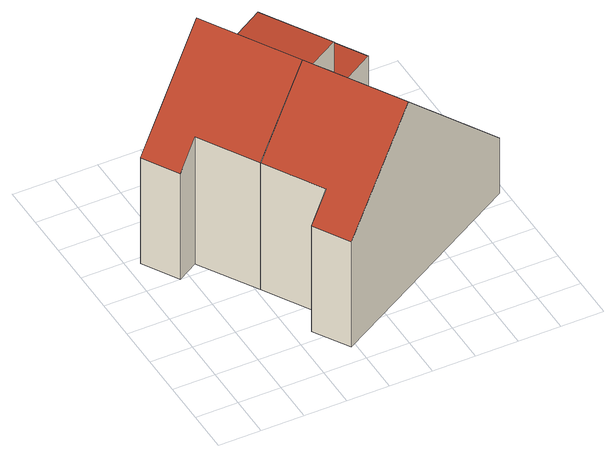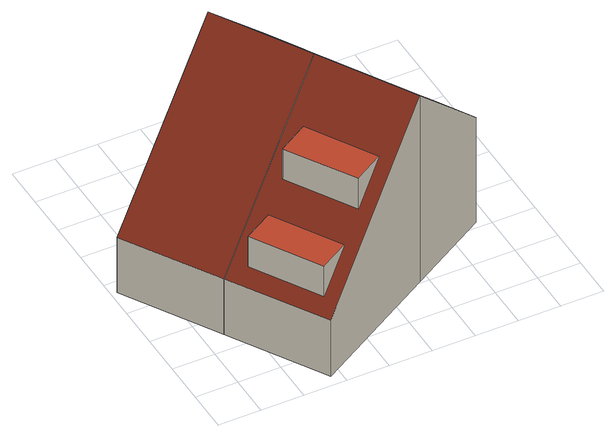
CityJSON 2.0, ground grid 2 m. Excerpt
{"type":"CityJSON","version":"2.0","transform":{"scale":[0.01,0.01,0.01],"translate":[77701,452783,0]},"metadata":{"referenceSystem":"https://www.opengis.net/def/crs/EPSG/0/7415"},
"CityObjects":{
"building1":{"type":"Building","attributes":{"Volume":400.67,"Dakoppervlakte":60.74,"Muuroppervlakte":210.32,"Vloeroppervlakte":54.87,"hoogte_Z_max_in_m_NAP":10.18,"GEB_DOEL":"woonfunctie","dateOfConstruction":"1980-01-01","measuredHeight":10.09},"children":["building1-1","building1-2"],"geometry":[{"type":"Solid","lod":"2","boundaries":[[[[0,1,2,3,4,5,6,7]],[[8,9,10,11,12,13]],[[8,13,14,15],[16,17,18,19],[20,21,22,23]],[[7,6,12,11]],[[14,13,12,6,5,4]],[[1,0,10,9]],[[2,8,15,3]],[[15,14,4,3]],[[11,10,0,7]],[[8,2,1,9]],[[17,24,25,18]],[[24,17,16]],[[25,24,16,19]],[[19,18,25]],[[23,26,27,20]],[[26,23,22]],[[22,21,27,26]],[[27,21,20]]]],"semantics":{"surfaces":[{"type":"GroundSurface"},{"type":"RoofSurface"},{"type":"WallSurface"}],"values":[[0,1,1,2,2,2,2,2,2,2,1,2,2,2,1,2,2,2]]}}]},
"building1-1":{"type":"BuildingInstallation","attributes":{"relationToConstruction":"outside"},"parents":["building1"],"geometry":[{"type":"MultiSurface","lod":"2","boundaries":[[[17,24,25,18]],[[24,17,16]],[[25,24,16,19]],[[19,18,25]]],"semantics":{"surfaces":[{"type":"RoofSurface"},{"type":"WallSurface"}],"values":[0,1,1,1]}}]},
"building1-2":{"type":"BuildingInstallation","attributes":{"relationToConstruction":"outside"},"parents":["building1"],"geometry":[{"type":"MultiSurface","lod":"2","boundaries":[[[23,26,27,20]],[[26,23,22]],[[22,21,27,26]],[[27,21,20]]],"semantics":{"surfaces":[{"type":"RoofSurface"},{"type":"WallSurface"}],"values":[0,1,1,1]}}]},
"building2":{"type":"Building","attributes":{"Volume":392.78,"Dakoppervlakte":78.04,"Muuroppervlakte":210.39,"Vloeroppervlakte":55.18,"hoogte_Z_max_in_m_NAP":10.18,"GEB_DOEL":"woonfunctie","dateOfConstruction":"1980-01-01","measuredHeight":10.09},"geometry":[{"type":"Solid","lod":"2","boundaries":[[[[5,4,28,29,30,31,32,6]],[[33,34,13,12,35,36]],[[37,14,13,34]],[[5,6,12,13]],[[6,32,35,12]],[[32,31,36,35]],[[36,31,30,33]],[[29,28,37,34,33,30]],[[37,28,4,14]],[[5,13,14,4]]]],"semantics":{"surfaces":[{"type":"GroundSurface"},{"type":"RoofSurface"},{"type":"WallSurface"}],"values":[[0,1,1,2,2,2,2,2,2,2]]}}]}
},
"vertices":[
[157,801,9],[59,968,9],[440,1192,9],[1046,1546,9],[1309,1105,9],[700,752,9],[418,588,9],[257,860,9],[440,1192,1018],[59,968,580],[157,801,580],[257,860,695],[418,588,695],[700,752,1018],[1309,1105,311],[1046,1546,313],[1218,1143,371],[1079,1061,533],[892,1377,533],[1031,1459,371],[655,1236,810],[795,1319,646],[982,1005,646],[841,921,810],[1218,1143,533],[1031,1459,533],[982,1005,810],[795,1319,810],
[1573,662,9],[961,311,9],[577,91,9],[479,257,9],[579,316,9],[577,91,580],[961,311,1018],[579,316,695],[479,257,580],[1573,662,309]
]}
